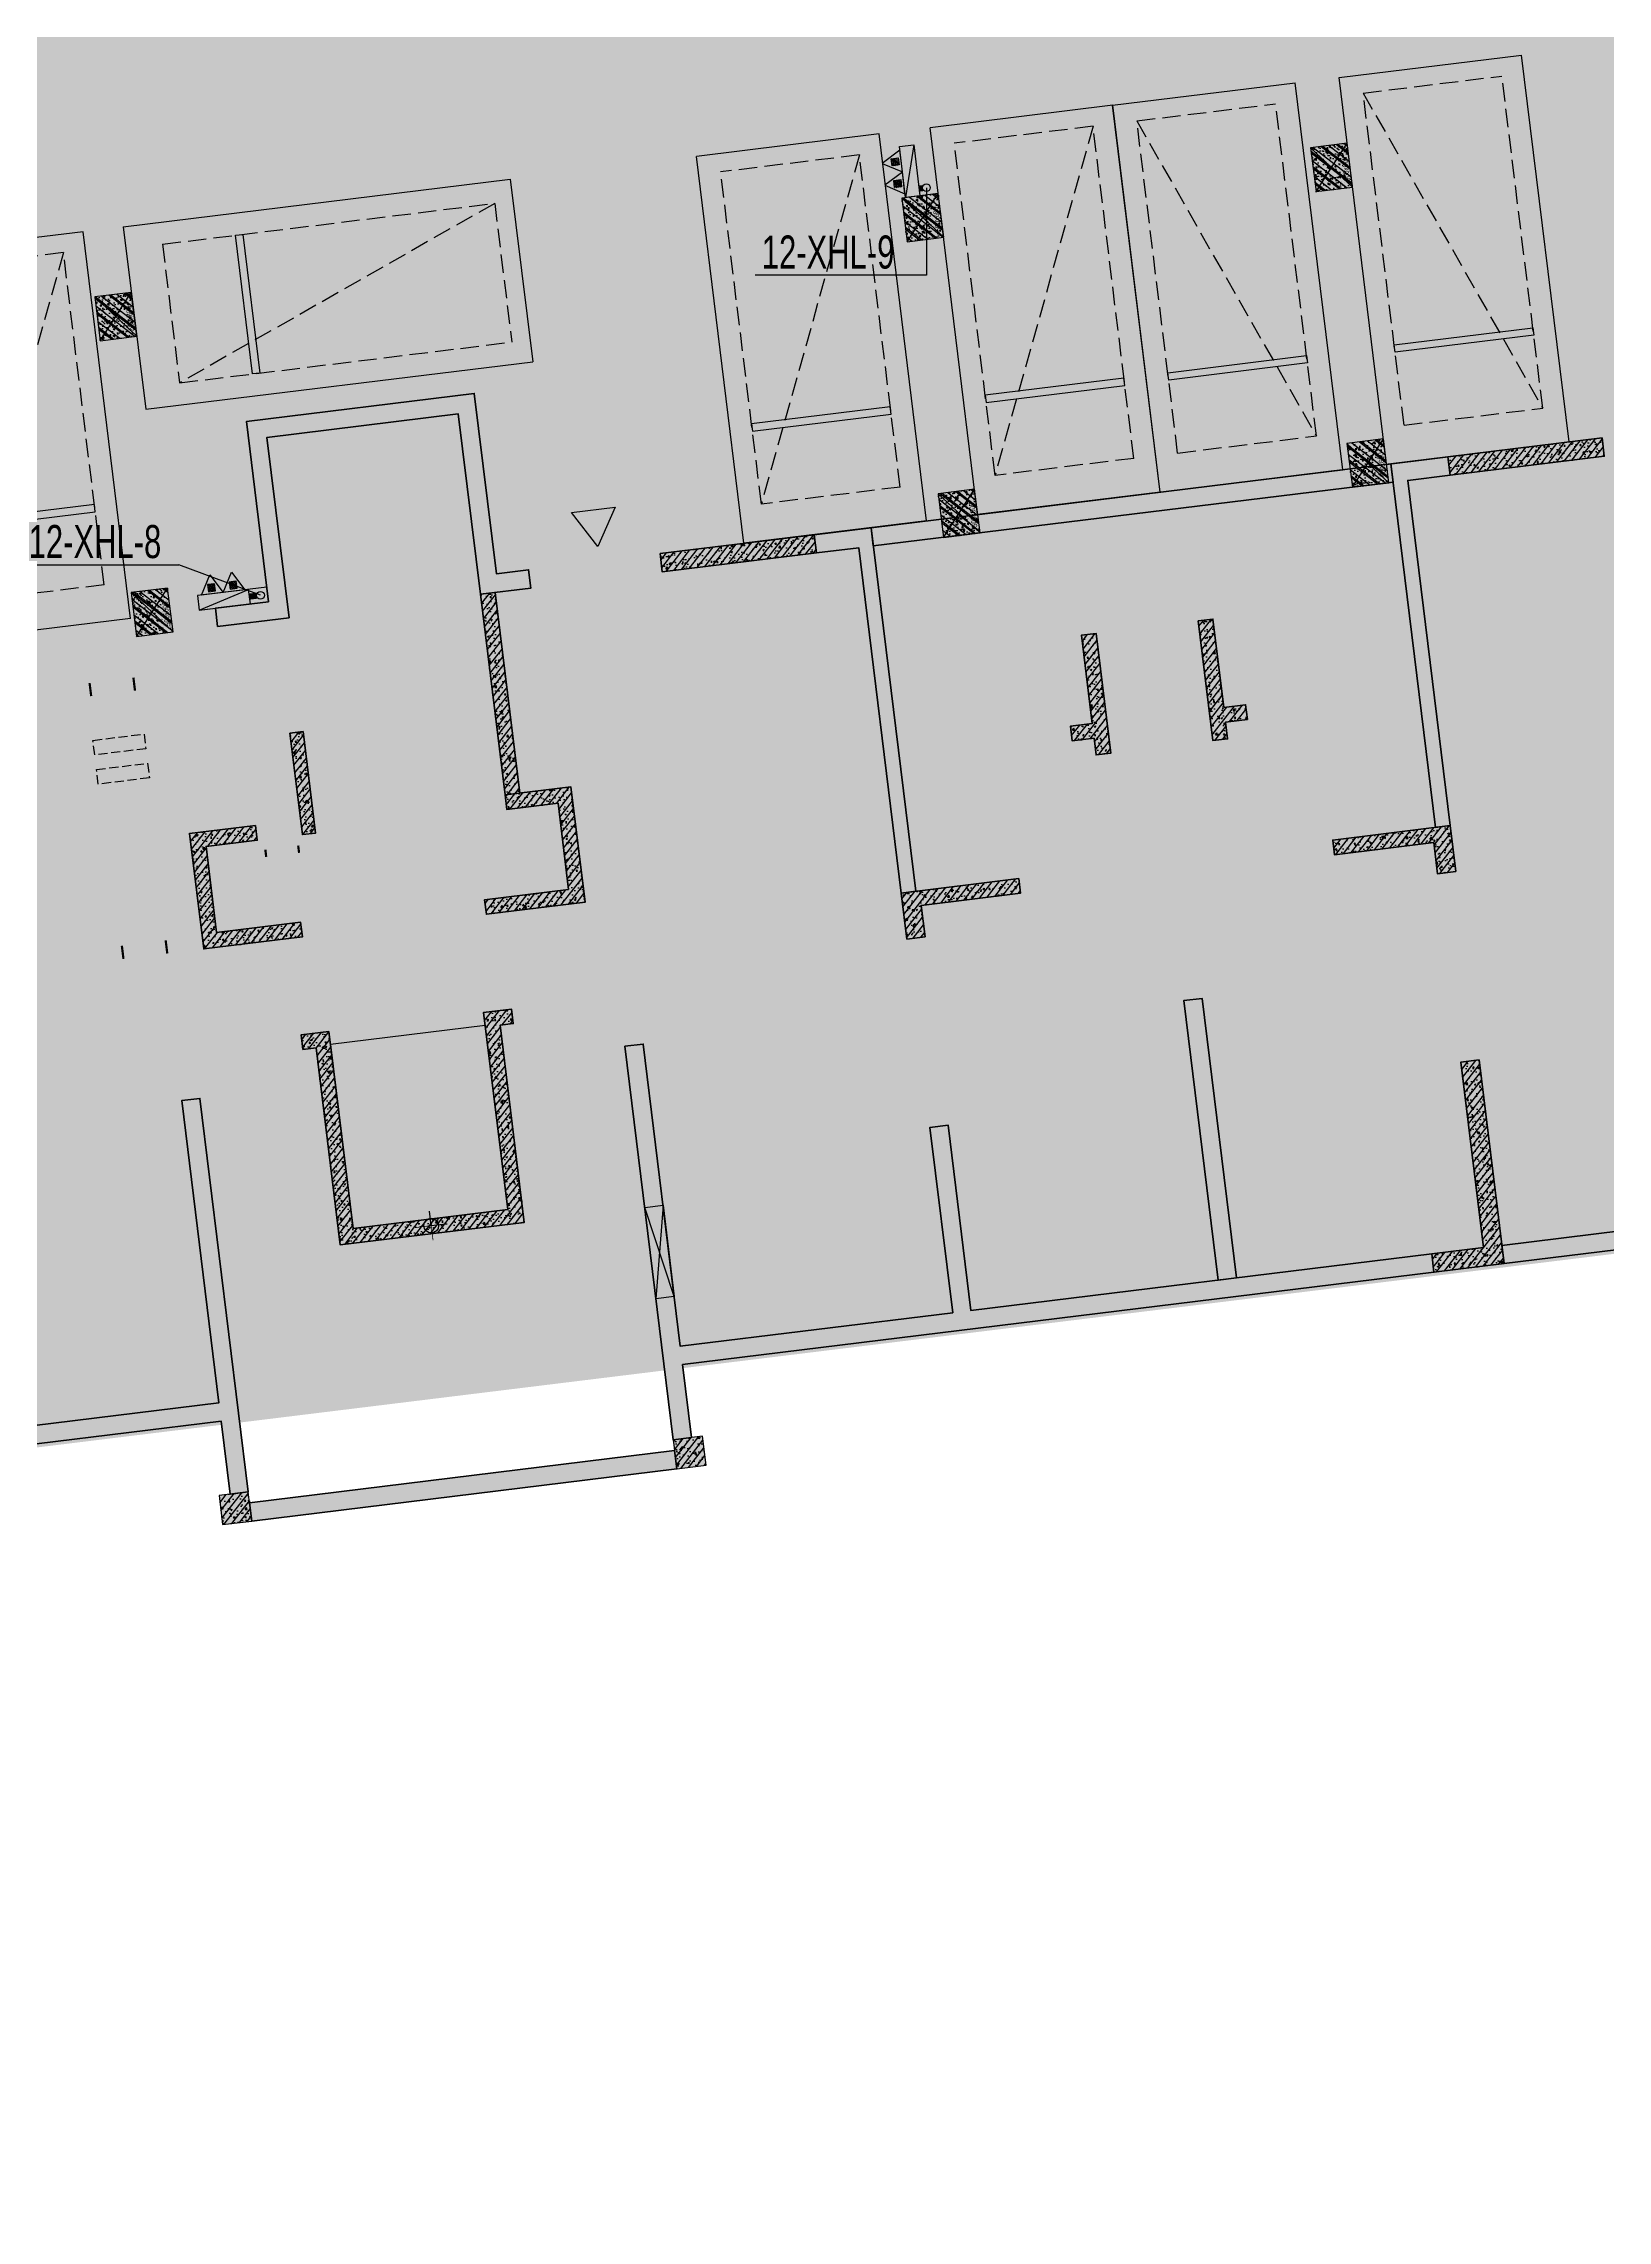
# Model space of a CAD drawing. Extents: x -1338203 to 1886333, y -530034 to 1031844.
# Drawn here: x 847502 to 868759, y -479195 to -449596 of the extents above; entities that cross this region are included whole.
import ezdxf
from ezdxf.enums import TextEntityAlignment as Align

# ---------------------------------------------------------------- set-up
doc = ezdxf.new("R2010")
doc.units = 0
doc.header["$LTSCALE"] = 1000
doc.header["$MEASUREMENT"] = 0
doc.linetypes.add('A-001-平面B2$0$__DASH', pattern=[0.35, 0.25, -0.1])
doc.linetypes.add('M03预留预埋-B2$0$DASH', pattern=[0.35, 0.25, -0.1])
for name, color, linetype, plot in [('A-001-主楼相对位置参照$0$AAD-A-MARK', 6, 'Continuous', False), ('M03预留预埋-B2$0$AAD-A-MARK', 6, 'Continuous', False), ('S-03-墙柱B2_B1(QB)$0$AAD-A-MARK', 6, 'Continuous', False), ('S001南区墙柱$0$S001-墙柱B1_1$0$0S-A-TIPS', 10, 'Continuous', False)]:
    doc.layers.add(name, color=color, linetype=linetype, plot=plot)
for name, color, linetype in [('M03预留预埋-B2$0$0M-A-LD', 4, 'Continuous'), ('p-a-core', 1, 'Continuous'), ('p-a-regular', 5, 'Continuous'), ('S-03-墙柱B2_B1(QB)$0$0S-CC-LINE', 52, 'Continuous'), ('S-03-墙柱B2_B1(QB)$0$0S-CW-HATCH', 251, 'Continuous'), ('S-03-墙柱B2_B1(QB)$0$0S-CW-HATCH-UP', 251, 'Continuous'), ('S-03-墙柱B2_B1(QB)$0$0S-S-HOLE', 55, 'Continuous'), ('S001南区墙柱$0$0S-CW-HATCH', 251, 'Continuous'), ('S001南区墙柱$0$0S-CW-HATCH-UP', 251, 'Continuous'), ('S001南区墙柱$0$S001-墙柱B1_1$0$0S-CC-LINE', 52, 'Continuous'), ('S001南区墙柱$0$S001-墙柱B1_1$0$0S-CW-HATCH-UP', 251, 'Continuous'), ('地面指向箭头', 7, 'Continuous'), ('负二层消火栓$0$负二层消火栓$0$0P-ACC-FH', 7, 'Continuous'), ('负二层消火栓$0$负二层消火栓$0$0P-DIM-FH', 3, 'Continuous'), ('负二层消火栓$0$负二层消火栓$0$0P-PIPE-FH', 1, 'Continuous'), ('负二层消火栓$0$负二层消火栓$0$0P-VPIPE-FH', 1, 'Continuous'), ('负二层消火栓$0$负二层消火栓$1$0P-EQUIP-FH', 7, 'Continuous')]:
    doc.layers.add(name, color=color, linetype=linetype)
doc.layers.add('p-a-regular-narrow', color=7, linetype='Continuous', true_color=0x9600ff)
doc.layers.add('p-h-walkable', color=7, linetype='Continuous', lineweight=70, true_color=0xf0f0f0)
doc.layers.add('S-03-墙柱B2_B1(QB)$0$0S-CW-LINE', color=7, linetype='Continuous', lineweight=50)
doc.styles.add('S001南区墙柱$0$S001-墙柱B1_1$0$AAD-S', font='aad-s.shx', dxfattribs={"width": 0.7, "bigfont": 'aad-hztxt.shx'})
doc.styles.add('负二层消火栓$0$负二层消火栓$0$AAD-S', font='aad-s.shx', dxfattribs={"width": 0.7, "bigfont": 'aad-hztxt.shx'})
pattern_1 = [(52.0005, (841018.82, -469960.75), (-59.1012, 46.1741), []), (57.0005, (841018.82, -469960.75), (215.86835, 7.5402), [22.5, -247.5]), (2.0005, (841018.82, -469960.75), (-68.8178, 218.9022), [18, -198]), (107.4519, (841036.8, -469960.12), (147.0508, 226.4422), [19.122, -210.3426]), (53.1847, (841011.5, -469901.2), (323.8374, -10.2636), [33.75, -371.25]), (103.6361, (841038.5, -469902.05), (242.6914, 324.2312), [28.683, -315.514]), (358.1847, (841011.5, -469901.2), (242.6912, 324.2314), [27, -297]), (28.0005, (841043.11, -469912.43), (192.4583, -98.0603), [22.5, -247.5]), (333.0005, (841043.1, -469912.43), (45.9365, 224.8197), [18, -198]), (78.4519, (841059.15, -469920.6), (238.3948, 126.7592), [19.122, -210.3426]), (44.5005, (841018.82, -469960.75), (-8.55096, 99.56825), [0, -195.6, 0, -201, 0, -198.75]), (14.5005, (841018.82, -469960.75), (63.9115, 127.06013), [0, -114.6, 0, -191.1, 0, -75.75]), (334.5005, (840952.42, -469968.906), (159.77753, 12.80233), [0, -75, 0, -234, 0, -310.5]), (324.5005, (840922.64, -469972.56), (169.9914, 51.13087), [0, -97.5, 0, -155.4, 0, -220.5])]

# ---------------------------------------------------------------- blocks, each defined once
blk = doc.blocks.new('A-001-主楼相对位置参照')
at = {"layer": 'A-001-主楼相对位置参照$0$AAD-A-MARK', "elevation": 83050}
blk.add_lwpolyline([(85343, -302097), (87448, -301839), (87140, -299338), (85036, -299596)], close=True, dxfattribs=at)
blk = doc.blocks.new('M03预留预埋-B2')
at = {"layer": 'M03预留预埋-B2$0$0M-A-LD'}
for points in [[(-3110, 7710, 0, 0, 0), (-3710, 7710, 30, 30, 0), (-3710, 7890, 0, 0, 0), (-3110, 7890, 30, 30, 0), (-3110, 7710, 30, 30, 0)], [(-3110, 4110, 0, 0, 0), (-3710, 4110, 30, 30, 0), (-3710, 4290, 0, 0, 0), (-3110, 4290, 30, 30, 0), (-3110, 4110, 30, 30, 0)]]:
    blk.add_lwpolyline(points, format="xyseb", dxfattribs=at)
at = {"layer": 'M03预留预埋-B2$0$0M-A-LD', "linetype": 'M03预留预埋-B2$0$DASH', "ltscale": 0.5, "elevation": 0}
blk.add_lwpolyline([(-3760, 7110), (-3060, 7110), (-3060, 6910), (-3760, 6910)], close=True, dxfattribs=at)
at = {"layer": 'M03预留预埋-B2$0$0M-A-LD', "linetype": 'M03预留预埋-B2$0$DASH', "ltscale": 0.5}
blk.add_lwpolyline([(-3760, 6710), (-3060, 6710), (-3060, 6510), (-3760, 6510)], close=True, dxfattribs=at)
at = {"layer": 'M03预留预埋-B2$0$0M-A-LD', "elevation": 2600}
blk.add_lwpolyline([(-1165, 5250, 0, 0, 0), (-1615, 5250, 30, 30, 0), (-1615, 5350, 0, 0, 0), (-1165, 5350, 30, 30, 0), (-1165, 5250, 30, 30, 0)], format="xyseb", dxfattribs=at)
at = {"layer": 'M03预留预埋-B2$0$AAD-A-MARK', "const_width": 10}
for points in [[(-200, 0), (200, 0)], [(0, 200), (0, -200)]]:
    blk.add_lwpolyline(points, dxfattribs=at)
at = {"layer": 'M03预留预埋-B2$0$AAD-A-MARK'}
blk.add_circle((0, 0), 100, dxfattribs=at)
blk = doc.blocks.new('M001-预留预埋B2')
at = {"rotation": 7.001406278665004}
blk.add_blockref('M03预留预埋-B2', (86406, -302058, 83050), dxfattribs=at)
blk = doc.blocks.new('负二层消火栓$0$负二层消火栓$1$$TwtSys$00000546')
h = blk.add_hatch()
h.set_pattern_fill('ANSI31', color=256, scale=200, style=0)
h.set_pattern_definition([(45, (-38543.802, -6670.83), (-17.67767, 17.67767), [])])
h.paths.add_polyline_path([(-65, 174), (65, 174), (65, 44), (-65, 44)])
for points in [[(0, 344), (-198, 0), (198, 0)], [(-65, 174), (65, 174), (65, 44), (-65, 44)]]:
    blk.add_lwpolyline(points, close=True)
blk = doc.blocks.new('负二层消火栓$0$负二层消火栓$0$$TwtSys$00000434')
for p, q in [((-0.5, 0.5), (-0.5, -0.5)), ((-0.5, -0.5), (0.5, 0.5)), ((0.5, 0.5), (-0.5, 0.5)), ((0.5, -0.5), (0.5, 0.5)), ((-0.5, -0.5), (0.5, -0.5))]:
    blk.add_line(p, q)
blk.add_solid([(0.5, -0.5), (0.5, 0.5), (-0.5, -0.5)])
blk = doc.blocks.new('负二层消火栓')
at = {"layer": '负二层消火栓$0$负二层消火栓$0$0P-ACC-FH', "elevation": 83050}
blk.add_lwpolyline([(83229, -293491), (83253, -293689), (84196, -293574), (84171, -293375)], close=True, dxfattribs=at)
at = {"layer": '负二层消火栓$0$负二层消火栓$0$0P-DIM-FH'}
for p, q in [((93137, -287945, 800), (93137, -289135, 800)), ((93137, -289135, 800), (90809, -289135, 800)), ((80629, -293071, 83050), (82975, -293071, 83050)), ((84085, -293487, 0), (82975, -293071, 83050))]:
    blk.add_line(p, q, dxfattribs=at)
at = {"layer": '负二层消火栓$0$负二层消火栓$0$0P-PIPE-FH', "linetype": 'Continuous', "const_width": 82.5}
blk.add_lwpolyline([(93085, -287951), (93038, -287957)], dxfattribs=at)
at = {"layer": '负二层消火栓$0$负二层消火栓$0$0P-PIPE-FH', "linetype": 'Continuous', "const_width": 82.5, "elevation": 0}
blk.add_lwpolyline([(84033, -293493), (83936, -293505)], dxfattribs=at)
at = {"layer": '负二层消火栓$0$负二层消火栓$0$0P-VPIPE-FH', "linetype": 'Continuous'}
for centre in [(93137, -287945), (84085, -293487, 0)]:
    blk.add_circle(centre, 52.5, dxfattribs=at)
at = {"layer": '负二层消火栓$0$负二层消火栓$0$0P-ACC-FH', "zscale": 700}
for p, xscale, yscale, rotation in [((92909, -287720), -700, 200, 96.66997441033591), ((83589, -293548, 0), -699.9999999999999, -200, 187.0014062786141)]:
    blk.add_blockref('负二层消火栓$0$负二层消火栓$0$$TwtSys$00000434', p, dxfattribs=dict(at, xscale=xscale, yscale=yscale, rotation=rotation))
at = {"layer": '负二层消火栓$0$负二层消火栓$1$0P-EQUIP-FH'}
for p, xscale, yscale, zscale, rotation in [((92793, -287584, 166900), 0.7499999999999999, 0.7499999999999999, 0.7499999999999999, 96.66997441033591), ((92827, -287880, 166900), 0.7499999999999999, 0.7499999999999999, 0.7499999999999999, 96.66997441033591), ((83429, -293466, 83850), -0.7500000000000001, 0.7500000000000001, 0.7500000000000001, 7.001406278614093), ((83724, -293430, 83850), -0.7500000000000001, 0.7500000000000001, 0.7500000000000001, 7.001406278614093)]:
    blk.add_blockref('负二层消火栓$0$负二层消火栓$1$$TwtSys$00000546', p, dxfattribs=dict(at, xscale=xscale, yscale=yscale, zscale=zscale, rotation=rotation))
at = {"layer": '负二层消火栓$0$负二层消火栓$0$0P-DIM-FH', "color": 7, "style": '负二层消火栓$0$负二层消火栓$0$AAD-S', "width": 0.7}
for s, p in [('12-XHL-9', (90899, -289045, 800)), ('12-XHL-8', (80934, -292981, 83050))]:
    blk.add_text(s, height=450, dxfattribs=at).set_placement(p)
blk = doc.blocks.new('A$Cb720460c')
at = {"layer": '地面指向箭头'}
h = blk.add_hatch(color=251, dxfattribs=at)
h.dxf.hatch_style = 1
h.paths.add_polyline_path([(442627, 73339), (442391, 72806), (442032, 73266)])
at = {"layer": '地面指向箭头', "color": 251, "flags": 128}
blk.add_lwpolyline([(442627, 73339), (442391, 72806), (442032, 73266), (442627, 73339)], dxfattribs=at)
blk = doc.blocks.new('S001南区墙柱$0$AAD_BLOCK_20230215093950878')
at = {"layer": 'S001南区墙柱$0$0S-CW-HATCH'}
h = blk.add_hatch(color=256, dxfattribs=at)
h.dxf.hatch_style = 1
h.paths.add_polyline_path([(-300, -250), (300, -250), (300, 250), (-300, 250)])
at = {"layer": 'S001南区墙柱$0$0S-CW-HATCH-UP'}
h = blk.add_hatch(dxfattribs=at)
h.set_pattern_fill('钢筋混凝土', color=256, scale=30, pattern_type=2)
h.set_pattern_definition([(45, (-42203.53, -84001.15), (-106.06602, 106.06602), []), (50, (-42203.53, -84001.15), (215.17805, -18.82564), [22.5, -247.5]), (355, (-42203.53, -84001.15), (-41.6254, 225.65764), [18, -198]), (100.4514, (-42185.6, -84002.72), (173.5528, 206.83186), [19.12206, -210.34263]), (46.1842, (-42203.53, -83941.15), (320.1723, -49.6557), [33.75, -371.25]), (96.6356, (-42176.85, -83945.3), (280.3988, 292.2354), [28.6831, -315.5139]), (351.1842, (-42203.53, -83941.15), (280.3986, 292.2356), [27, -297]), (21, (-42173.53, -83956.15), (179.0721, -120.78567), [22.5, -247.5]), (326, (-42173.53, -83956.15), (72.9946, 217.545), [18, -198]), (71.4514, (-42158.6, -83966.21), (252.0668, 96.75915), [19.12206, -210.34263]), (37.5, (-42203.53, -84001.15), (3.647957, 99.868156), [1.5, -195.6, 1.5, -201, 1.5, -198.75]), (7.5, (-42203.53, -84001.15), (78.92086, 118.32351), [1.5, -114.6, 1.5, -191.1, 1.5, -75.75]), (327.5, (-42270.43, -84001.15), (160.14673, -6.76646), [1.5, -75, 1.5, -234, 1.5, -310.5]), (317.5, (-42300.43, -84001.15), (174.95585, 30.0315), [1.5, -97.5, 1.5, -155.4, 1.5, -220.5])])
h.paths.add_polyline_path([(-300, -250), (300, -250), (300, 250), (-300, 250)])
at = {"layer": 'S001南区墙柱$0$S001-墙柱B1_1$0$0S-CW-HATCH-UP', "transparency": 33554661}
h = blk.add_hatch(dxfattribs=at)
h.set_pattern_fill('钢筋混凝土', color=0, scale=30)
h.set_pattern_definition([(45, (48108.52, -15514.205), (-53.03301, 53.03301), []), (50, (48108.52, -15514.2), (215.17805, -18.82564), [22.5, -247.5]), (355, (48108.52, -15514.2), (-41.6254, 225.6576), [18, -198]), (100.4514, (48126.45, -15515.77), (173.5528, 206.8319), [19.1221, -210.3426]), (46.1842, (48108.52, -15454.2), (320.1723, -49.6557), [33.75, -371.25]), (96.6356, (48135.2, -15458.34), (280.3988, 292.2354), [28.683, -315.514]), (351.1842, (48108.52, -15454.2), (280.3986, 292.2356), [27, -297]), (21, (48138.52, -15469.2), (179.0721, -120.78567), [22.5, -247.5]), (326, (48138.52, -15469.2), (72.9946, 217.545), [18, -198]), (71.4514, (48153.44, -15479.27), (252.0668, 96.75915), [19.1221, -210.3426]), (37.5, (48108.52, -15514.205), (3.64796, 99.86816), [0, -195.6, 0, -201, 0, -198.75]), (7.5, (48108.52, -15514.2), (78.92086, 118.32351), [0, -114.6, 0, -191.1, 0, -75.75]), (327.5, (48041.62, -15514.205), (160.14673, -6.76646), [0, -75, 0, -234, 0, -310.5]), (317.5, (48011.62, -15514.2), (174.95585, 30.0315), [0, -97.5, 0, -155.4, 0, -220.5])])
h.paths.add_polyline_path([(-300, -250), (300, -250), (300, 250), (-300, 250)])
at = {"layer": 'S001南区墙柱$0$S001-墙柱B1_1$0$0S-A-TIPS'}
for p, q in [((-300, 250), (300, -250)), ((300, 250), (-300, -250))]:
    blk.add_line(p, q, dxfattribs=at)
at = {"layer": 'S001南区墙柱$0$S001-墙柱B1_1$0$0S-CC-LINE'}
blk.add_lwpolyline([(-300, -250), (300, -250), (300, 250), (-300, 250)], close=True, dxfattribs=at)
at = {"layer": 'S001南区墙柱$0$S001-墙柱B1_1$0$0S-A-TIPS', "style": 'S001南区墙柱$0$S001-墙柱B1_1$0$AAD-S', "width": 0.7}
blk.add_text('500x600', height=75, dxfattribs=at).set_placement((-45, -187), align=Align.MIDDLE_CENTER)

msp = doc.modelspace()

# ---------------------------------------------------------------- hatches: boundary and pattern name
at = {"layer": 'p-h-walkable', "ltscale": 0.002}
h = msp.add_hatch(color=256, dxfattribs=at)
h.dxf.hatch_style = 1
h.paths.add_polyline_path([(728556.4, -320761.3), (728556.4, -348211.5), (746356.3, -348211.5), (750916.3, -338175), (842896.3, -338175), (843211.3, -349155), (839116.3, -349155), (839116.3, -377051.5), (864906.4, -377051.5), (864906.4, -390806.6), (875856.3, -395571.5), (875856.3, -404751.5), (834560.3, -404751.5), (839142.7, -442064.3), (869465.2, -438340.4), (871163.2, -452166.5), (873704.1, -451854.5), (877328.6, -464960.4), (761876, -479139.1), (761132.9, -468418.3), (764950.6, -465209), (763252.8, -451384.3), (799242.4, -446964.4), (793807.3, -404751.5), (750756.3, -404751.5), (751556.3, -388855), (648066.6, -388604.4), (648066.6, -380374.4), (641016.6, -380374.4), (641512.3, -365348.2), (660006.6, -364574.4), (660306.6, -340846.8), (656406.6, -340846.8), (656406.6, -336396.8), (656656.4, -340532.4), (656406.4, -332417.4), (712156.4, -332417.4), (712080.9, -320761.3)])
at = {"layer": 'S-03-墙柱B2_B1(QB)$0$0S-CW-HATCH'}
h = msp.add_hatch(color=256, dxfattribs=at)
h.dxf.hatch_style = 1
h.paths.add_polyline_path([(850561.4, -457184.6), (849836.8, -457273.6), (849867.3, -457521.7), (850840, -457402.3), (850539, -454950.7), (853139.4, -454631.4), (853440.5, -457083), (854125.3, -456998.9), (854094.9, -456750.8), (853658.1, -456804.4), (853357.1, -454352.8), (850260.4, -454733.1)])
h = msp.add_hatch(color=256, dxfattribs=at)
h.dxf.hatch_style = 1
h.paths.add_polyline_path([(865816.8, -455311.4), (866423.8, -460254.3), (866622.3, -460229.9), (866045.8, -455535.1), (866621.5, -455464.4), (866591, -455216.3)])
h.paths.add_polyline_path([(859356.8, -461122), (858749.9, -456179.1), (857975.7, -456274.2), (858006.2, -456522.3), (858581.8, -456451.7), (859158.3, -461146.4)])
h = msp.add_hatch(color=256, dxfattribs=at)
h.dxf.hatch_style = 1
h.paths.add_polyline_path([(866591, -455216.3), (868685.3, -454959.1), (868715.7, -455207.3), (866621.5, -455464.4)])
h = msp.add_hatch(color=256, dxfattribs=at)
h.dxf.hatch_style = 1
h.paths.add_polyline_path([(858749.9, -456179.1), (865816.8, -455311.4), (865847.3, -455559.5), (858780.4, -456427.3)])
h = msp.add_hatch(color=256, dxfattribs=at)
h.dxf.hatch_style = 1
h.paths.add_polyline_path([(855881.4, -456531.4), (857975.7, -456274.2), (858006.2, -456522.3), (855911.9, -456779.5)])
h = msp.add_hatch(color=256, dxfattribs=at)
h.dxf.hatch_style = 1
h.paths.add_polyline_path([(853639, -457058.6), (853440.5, -457083), (853775.6, -459812.5), (853974.1, -459788.1)])
h = msp.add_hatch(color=256, dxfattribs=at)
h.dxf.hatch_style = 1
h.paths.add_polyline_path([(863543.5, -458623.1), (863396, -457422.2), (863197.5, -457446.5), (863397.4, -459074.3), (863595.9, -459049.9), (863567.9, -458821.6), (863865.6, -458785.1), (863841.3, -458586.6)])
h = msp.add_hatch(color=256, dxfattribs=at)
h.dxf.hatch_style = 1
h.paths.add_polyline_path([(861756.9, -458842.5), (861609.4, -457641.5), (861807.9, -457617.2), (862007.8, -459244.9), (861809.3, -459269.3), (861781.3, -459041), (861483.5, -459077.6), (861459.1, -458879.1)])
h = msp.add_hatch(color=256, dxfattribs=at)
h.dxf.hatch_style = 1
h.paths.add_polyline_path([(850851.5, -458972.6), (851030.1, -458950.7), (851199.5, -460330.3), (851020.9, -460352.3)])
h = msp.add_hatch(color=256, dxfattribs=at)
h.dxf.hatch_style = 1
h.paths.add_polyline_path([(854638.6, -461096.9), (853497.2, -461237), (853521.6, -461435.6), (853710.1, -461412.4), (854861.5, -461271), (854668.9, -459702.8), (853775.6, -459812.5), (853800, -460011), (854494.8, -459925.7)])
h = msp.add_hatch(color=256, dxfattribs=at)
h.dxf.hatch_style = 1
h.paths.add_polyline_path([(849487.8, -460339), (849680.4, -461907.2), (850831.8, -461765.8), (851020.3, -461742.7), (850996, -461544.2), (849854.5, -461684.3), (849710.7, -460513.1), (850405.5, -460427.8), (850381.1, -460229.3)])
h = msp.add_hatch(color=256, dxfattribs=at)
h.dxf.hatch_style = 1
h.paths.add_polyline_path([(866699.1, -460855.2), (866450.9, -460885.6), (866398.5, -460458.9), (865048.6, -460624.6), (865024.3, -460426.1), (866622.3, -460229.9)])
h = msp.add_hatch(color=256, dxfattribs=at)
h.dxf.hatch_style = 1
h.paths.add_polyline_path([(859235.1, -461771.7), (859483.3, -461741.2), (859430.8, -461314.4), (860780.7, -461148.7), (860756.3, -460950.2), (859158.3, -461146.4)])
h = msp.add_hatch(color=256, dxfattribs=at)
h.dxf.hatch_style = 1
h.paths.add_polyline_path([(871190.5, -464777), (870942.4, -464807.5), (871025.3, -465482.4), (867323.1, -465937), (867353.5, -466185.1), (871055.7, -465730.5), (871177.6, -466723.1), (871425.7, -466692.6)])
h.paths.add_polyline_path([(870790, -463566.8), (871038.2, -463536.3), (870768.8, -461342.8), (870520.7, -461373.3)])
h = msp.add_hatch(color=256, dxfattribs=at)
h.dxf.hatch_style = 1
h.paths.add_polyline_path([(863715.2, -466380), (863467, -466410.5), (863000.2, -462609.1), (863248.4, -462578.6)], flags=16)
h.paths.add_polyline_path([(855673.6, -465423), (855921.7, -465392.5), (855652.4, -463199), (855404.2, -463229.5)])
h.paths.add_polyline_path([(856074.1, -466633.2), (855825.9, -466663.7), (856061.1, -468579.3), (856309.3, -468548.8), (856187.4, -467556.3), (866400.7, -466302.1), (866370.2, -466054), (860107.3, -466823.1), (859797.7, -464302), (859549.6, -464332.5), (859859.1, -466853.5), (856156.9, -467308.1)])
h = msp.add_hatch(color=256, dxfattribs=at)
h.dxf.hatch_style = 1
h.paths.add_polyline_path([(851379.7, -463028.5), (851002.6, -463074.8), (851026.9, -463273.3), (851205.6, -463251.4), (851534.7, -465931.2), (854035.9, -465624.1), (853706.8, -462944.2), (853885.5, -462922.3), (853861.1, -462723.8), (853483.9, -462770.1), (853813, -465450), (851708.8, -465708.3)])
h = msp.add_hatch(color=256, dxfattribs=at)
h.dxf.hatch_style = 1
h.paths.add_polyline_path([(867353.5, -466185.1), (866400.7, -466302.1), (866370.2, -466054), (867074.9, -465967.5), (866765.4, -463446.4), (867013.5, -463415.9)])
h = msp.add_hatch(color=256, dxfattribs=at)
h.dxf.hatch_style = 1
h.paths.add_polyline_path([(842138.6, -467276.4), (842386.7, -467246), (842598.8, -468973), (845983.3, -468557.4), (845673.8, -466036.3), (845921.9, -466005.9), (846231.5, -468526.9), (849884.1, -468078.4), (849379.5, -463969.3), (849627.6, -463938.8), (850284.5, -469288.6), (850036.4, -469319.1), (849914.5, -468326.5), (842381.1, -469251.6)])
h = msp.add_hatch(color=256, dxfattribs=at)
h.dxf.hatch_style = 1
h.paths.add_polyline_path([(856458.2, -468530.5), (856061.1, -468579.3), (856109.9, -468976.3), (856506.9, -468927.6)])
h = msp.add_hatch(color=256, dxfattribs=at)
h.dxf.hatch_style = 1
h.paths.add_polyline_path([(850302.8, -469437.5), (856079.4, -468728.2), (856109.9, -468976.3), (850333.3, -469685.6)])
h = msp.add_hatch(color=256, dxfattribs=at)
h.dxf.hatch_style = 1
h.paths.add_polyline_path([(850284.5, -469288.6), (849887.5, -469337.4), (849936.3, -469734.4), (850333.3, -469685.6)])
at = {"layer": 'S-03-墙柱B2_B1(QB)$0$0S-CW-HATCH-UP'}
h = msp.add_hatch(dxfattribs=at)
h.set_pattern_fill('钢筋混凝土', color=256, scale=30, angle=7.0005)
h.set_pattern_definition(pattern_1)
h.paths.add_polyline_path([(850561.4, -457184.6), (849836.8, -457273.6), (849867.3, -457521.7), (850840, -457402.3), (850539, -454950.7), (853139.4, -454631.4), (853440.5, -457083), (854125.3, -456998.9), (854094.9, -456750.8), (853658.1, -456804.4), (853357.1, -454352.8), (850260.4, -454733.1)])
h = msp.add_hatch(dxfattribs=at)
h.set_pattern_fill('钢筋混凝土', color=256, scale=30, angle=7.0005)
h.set_pattern_definition(pattern_1)
h.paths.add_polyline_path([(865816.8, -455311.4), (866423.8, -460254.3), (866622.3, -460229.9), (866045.8, -455535.1), (866621.5, -455464.4), (866591, -455216.3)])
h.paths.add_polyline_path([(859356.8, -461122), (858749.9, -456179.1), (857975.7, -456274.2), (858006.2, -456522.3), (858581.8, -456451.7), (859158.3, -461146.4)])
h = msp.add_hatch(dxfattribs=at)
h.set_pattern_fill('钢筋混凝土', color=256, scale=30, angle=7.0005)
h.set_pattern_definition([(52.0005, (855966.84, -463462.64), (-59.1012, 46.1741), []), (57.0005, (855966.84, -463462.64), (215.8684, 7.5402), [22.5, -247.5]), (2.0005, (855966.84, -463462.64), (-68.8178, 218.9022), [18, -198]), (107.4519, (855984.83, -463462), (147.0508, 226.4422), [19.122, -210.3426]), (53.1847, (855959.52, -463403.09), (323.8374, -10.2636), [33.75, -371.25]), (103.636, (855986.5, -463403.94), (242.6914, 324.231), [28.683, -315.514]), (358.1847, (855959.52, -463403.1), (242.691, 324.2314), [27, -297]), (28.0005, (855991.13, -463414.32), (192.4583, -98.0603), [22.5, -247.5]), (333.0005, (855991.13, -463414.32), (45.9365, 224.8197), [18, -198]), (78.4519, (856007.17, -463422.49), (238.3948, 126.7592), [19.122, -210.3426]), (44.5005, (855966.84, -463462.64), (-8.55096, 99.56825), [0, -195.6, 0, -201, 0, -198.75]), (14.5005, (855966.84, -463462.64), (63.9115, 127.0601), [0, -114.6, 0, -191.1, 0, -75.75]), (334.5005, (855900.44, -463470.79), (159.77753, 12.80233), [0, -75, 0, -234, 0, -310.5]), (324.5005, (855870.66, -463474.45), (169.9914, 51.1309), [0, -97.5, 0, -155.4, 0, -220.5])])
h.paths.add_polyline_path([(866591, -455216.3), (868685.3, -454959.1), (868715.7, -455207.3), (866621.5, -455464.4)])
h = msp.add_hatch(dxfattribs=at)
h.set_pattern_fill('钢筋混凝土', color=256, scale=30, angle=7.0005)
h.set_pattern_definition([(52.0005, (852552.48, -463881.9), (-59.1012, 46.1741), []), (57.0005, (852552.48, -463881.9), (215.8684, 7.5402), [22.5, -247.5]), (2.0005, (852552.48, -463881.9), (-68.8178, 218.9022), [18, -198]), (107.4519, (852570.47, -463881.27), (147.0508, 226.4422), [19.122, -210.3426]), (53.1847, (852545.17, -463822.35), (323.8374, -10.2636), [33.75, -371.25]), (103.636, (852572.16, -463823.2), (242.6914, 324.231), [28.683, -315.514]), (358.1847, (852545.17, -463822.35), (242.691, 324.2314), [27, -297]), (28.0005, (852576.77, -463833.58), (192.4583, -98.0603), [22.5, -247.5]), (333.0005, (852576.77, -463833.58), (45.9365, 224.8197), [18, -198]), (78.4519, (852592.81, -463841.75), (238.3948, 126.7592), [19.122, -210.3426]), (44.5005, (852552.48, -463881.9), (-8.55096, 99.56825), [0, -195.6, 0, -201, 0, -198.75]), (14.5005, (852552.48, -463881.9), (63.9115, 127.0601), [0, -114.6, 0, -191.1, 0, -75.75]), (334.5005, (852486.08, -463890.05), (159.77753, 12.80233), [0, -75, 0, -234, 0, -310.5]), (324.5005, (852456.3, -463893.71), (169.9914, 51.1309), [0, -97.5, 0, -155.4, 0, -220.5])])
h.paths.add_polyline_path([(858749.9, -456179.1), (865816.8, -455311.4), (865847.3, -455559.5), (858780.4, -456427.3)])
h = msp.add_hatch(dxfattribs=at)
h.set_pattern_fill('钢筋混凝土', color=256, scale=30, angle=7.0005)
h.set_pattern_definition([(52.0005, (847550.055, -464496.16), (-59.1012, 46.1741), []), (57.0005, (847550.06, -464496.16), (215.8684, 7.5402), [22.5, -247.5]), (2.0005, (847550.06, -464496.16), (-68.8178, 218.902), [18, -198]), (107.4519, (847568.04, -464495.53), (147.0508, 226.4422), [19.122, -210.3426]), (53.1847, (847542.74, -464436.6), (323.8374, -10.2636), [33.75, -371.25]), (103.636, (847569.73, -464437.47), (242.6914, 324.231), [28.683, -315.514]), (358.1847, (847542.74, -464436.6), (242.691, 324.231), [27, -297]), (28.0005, (847574.35, -464447.84), (192.4583, -98.0603), [22.5, -247.5]), (333.0005, (847574.35, -464447.84), (45.9365, 224.8197), [18, -198]), (78.4519, (847590.39, -464456.01), (238.395, 126.7592), [19.122, -210.3426]), (44.5005, (847550.055, -464496.16), (-8.55096, 99.56825), [0, -195.6, 0, -201, 0, -198.75]), (14.5005, (847550.06, -464496.16), (63.9115, 127.0601), [0, -114.6, 0, -191.1, 0, -75.75]), (334.5005, (847483.65, -464504.32), (159.77753, 12.80233), [0, -75, 0, -234, 0, -310.5]), (324.5005, (847453.88, -464507.97), (169.9914, 51.1309), [0, -97.5, 0, -155.4, 0, -220.5])])
h.paths.add_polyline_path([(855881.4, -456531.4), (857975.7, -456274.2), (858006.2, -456522.3), (855911.9, -456779.5)])
h = msp.add_hatch(dxfattribs=at)
h.set_pattern_fill('钢筋混凝土', color=256, scale=30, angle=7.0005)
h.set_pattern_definition(pattern_1)
h.paths.add_polyline_path([(853639, -457058.6), (853440.5, -457083), (853775.6, -459812.5), (853974.1, -459788.1)])
h = msp.add_hatch(dxfattribs=at)
h.set_pattern_fill('钢筋混凝土', color=256, scale=30, angle=7.0005)
h.set_pattern_definition(pattern_1)
h.paths.add_polyline_path([(863543.5, -458623.1), (863396, -457422.2), (863197.5, -457446.5), (863397.4, -459074.3), (863595.9, -459049.9), (863567.9, -458821.6), (863865.6, -458785.1), (863841.3, -458586.6)])
h = msp.add_hatch(dxfattribs=at)
h.set_pattern_fill('钢筋混凝土', color=256, scale=30, angle=7.0005)
h.set_pattern_definition(pattern_1)
h.paths.add_polyline_path([(861756.9, -458842.5), (861609.4, -457641.5), (861807.9, -457617.2), (862007.8, -459244.9), (861809.3, -459269.3), (861781.3, -459041), (861483.5, -459077.6), (861459.1, -458879.1)])
h = msp.add_hatch(dxfattribs=at)
h.set_pattern_fill('钢筋混凝土', color=256, scale=30, angle=7.0005)
h.set_pattern_definition([(52.0005, (852771.86, -465668.48), (-59.1012, 46.1741), []), (57.0005, (852771.86, -465668.48), (215.8684, 7.54), [22.5, -247.5]), (2.0005, (852771.86, -465668.48), (-68.818, 218.902), [18, -198]), (107.452, (852789.85, -465667.85), (147.051, 226.442), [19.122, -210.3426]), (53.1847, (852764.55, -465608.93), (323.837, -10.264), [33.75, -371.25]), (103.636, (852791.54, -465609.78), (242.691, 324.231), [28.683, -315.514]), (358.1847, (852764.55, -465608.93), (242.691, 324.231), [27, -297]), (28.0005, (852796.15, -465620.16), (192.4583, -98.0603), [22.5, -247.5]), (333.0005, (852796.15, -465620.16), (45.9365, 224.82), [18, -198]), (78.452, (852812.2, -465628.33), (238.395, 126.759), [19.122, -210.3426]), (44.5005, (852771.86, -465668.48), (-8.551, 99.56825), [0, -195.6, 0, -201, 0, -198.75]), (14.5005, (852771.86, -465668.48), (63.9115, 127.0601), [0, -114.6, 0, -191.1, 0, -75.75]), (334.5005, (852705.46, -465676.63), (159.7775, 12.8023), [0, -75, 0, -234, 0, -310.5]), (324.5005, (852675.69, -465680.29), (169.9914, 51.131), [0, -97.5, 0, -155.4, 0, -220.5])])
h.paths.add_polyline_path([(850851.5, -458972.6), (851030.1, -458950.7), (851199.5, -460330.3), (851020.9, -460352.3)])
h = msp.add_hatch(dxfattribs=at)
h.set_pattern_fill('钢筋混凝土', color=256, scale=30, angle=7.0005)
h.set_pattern_definition(pattern_1)
h.paths.add_polyline_path([(854638.6, -461096.9), (853497.2, -461237), (853521.6, -461435.6), (853710.1, -461412.4), (854861.5, -461271), (854668.9, -459702.8), (853775.6, -459812.5), (853800, -460011), (854494.8, -459925.7)])
h = msp.add_hatch(dxfattribs=at)
h.set_pattern_fill('钢筋混凝土', color=256, scale=30, angle=7.0005)
h.set_pattern_definition(pattern_1)
h.paths.add_polyline_path([(849487.8, -460339), (849680.4, -461907.2), (850831.8, -461765.8), (851020.3, -461742.7), (850996, -461544.2), (849854.5, -461684.3), (849710.7, -460513.1), (850405.5, -460427.8), (850381.1, -460229.3)])
h = msp.add_hatch(dxfattribs=at)
h.set_pattern_fill('钢筋混凝土', color=256, scale=30, angle=7.0005)
h.set_pattern_definition(pattern_1)
h.paths.add_polyline_path([(866699.1, -460855.2), (866450.9, -460885.6), (866398.5, -460458.9), (865048.6, -460624.6), (865024.3, -460426.1), (866622.3, -460229.9)])
h = msp.add_hatch(dxfattribs=at)
h.set_pattern_fill('钢筋混凝土', color=256, scale=30, angle=7.0005)
h.set_pattern_definition(pattern_1)
h.paths.add_polyline_path([(859235.1, -461771.7), (859483.3, -461741.2), (859430.8, -461314.4), (860780.7, -461148.7), (860756.3, -460950.2), (859158.3, -461146.4)])
h = msp.add_hatch(dxfattribs=at)
h.set_pattern_fill('钢筋混凝土', color=256, scale=30, angle=7.0005)
h.set_pattern_definition(pattern_1)
h.paths.add_polyline_path([(871190.5, -464777), (870942.4, -464807.5), (871025.3, -465482.4), (867323.1, -465937), (867353.5, -466185.1), (871055.7, -465730.5), (871177.6, -466723.1), (871425.7, -466692.6)])
h.paths.add_polyline_path([(870790, -463566.8), (871038.2, -463536.3), (870768.8, -461342.8), (870520.7, -461373.3)])
h = msp.add_hatch(dxfattribs=at)
h.set_pattern_fill('钢筋混凝土', color=256, scale=30, angle=7.0005)
h.set_pattern_definition(pattern_1)
h.paths.add_polyline_path([(863715.2, -466380), (863467, -466410.5), (863000.2, -462609.1), (863248.4, -462578.6)], flags=16)
h.paths.add_polyline_path([(855673.6, -465423), (855921.7, -465392.5), (855652.4, -463199), (855404.2, -463229.5)])
h.paths.add_polyline_path([(856074.1, -466633.2), (855825.9, -466663.7), (856061.1, -468579.3), (856309.3, -468548.8), (856187.4, -467556.3), (866400.7, -466302.1), (866370.2, -466054), (860107.3, -466823.1), (859797.7, -464302), (859549.6, -464332.5), (859859.1, -466853.5), (856156.9, -467308.1)])
h = msp.add_hatch(dxfattribs=at)
h.set_pattern_fill('钢筋混凝土', color=256, scale=30, angle=7.0005)
h.set_pattern_definition(pattern_1)
h.paths.add_polyline_path([(851379.7, -463028.5), (851002.6, -463074.8), (851026.9, -463273.3), (851205.6, -463251.4), (851534.7, -465931.2), (854035.9, -465624.1), (853706.8, -462944.2), (853885.5, -462922.3), (853861.1, -462723.8), (853483.9, -462770.1), (853813, -465450), (851708.8, -465708.3)])
h = msp.add_hatch(dxfattribs=at)
h.set_pattern_fill('钢筋混凝土', color=256, scale=30, angle=7.0005)
h.set_pattern_definition(pattern_1)
h.paths.add_polyline_path([(867353.5, -466185.1), (866400.7, -466302.1), (866370.2, -466054), (867074.9, -465967.5), (866765.4, -463446.4), (867013.5, -463415.9)])
h = msp.add_hatch(dxfattribs=at)
h.set_pattern_fill('钢筋混凝土', color=256, scale=30, angle=7.0005)
h.set_pattern_definition(pattern_1)
h.paths.add_polyline_path([(842138.6, -467276.4), (842386.7, -467246), (842598.8, -468973), (845983.3, -468557.4), (845673.8, -466036.3), (845921.9, -466005.9), (846231.5, -468526.9), (849884.1, -468078.4), (849379.5, -463969.3), (849627.6, -463938.8), (850284.5, -469288.6), (850036.4, -469319.1), (849914.5, -468326.5), (842381.1, -469251.6)])
h = msp.add_hatch(dxfattribs=at)
h.set_pattern_fill('钢筋混凝土', color=256, scale=30, angle=7.0005)
h.set_pattern_definition(pattern_1)
h.paths.add_polyline_path([(856458.2, -468530.5), (856061.1, -468579.3), (856109.9, -468976.3), (856506.9, -468927.6)])
h = msp.add_hatch(dxfattribs=at)
h.set_pattern_fill('钢筋混凝土', color=256, scale=30, angle=7.0005)
h.set_pattern_definition(pattern_1)
h.paths.add_polyline_path([(850302.8, -469437.5), (856079.4, -468728.2), (856109.9, -468976.3), (850333.3, -469685.6)])
h = msp.add_hatch(dxfattribs=at)
h.set_pattern_fill('钢筋混凝土', color=256, scale=30, angle=7.0005)
h.set_pattern_definition(pattern_1)
h.paths.add_polyline_path([(850284.5, -469288.6), (849887.5, -469337.4), (849936.3, -469734.4), (850333.3, -469685.6)])

# ---------------------------------------------------------------- linework, layer by layer
for p, q in [((865110.6, -450057.7), (867591.9, -449752.8)), ((868238.5, -455013.2), (867591.9, -449752.8)), ((862033.7, -450435.6), (864515, -450130.6)), ((865161.6, -455391.1), (864515, -450130.6)), ((865757.1, -455318.2), (865110.6, -450057.7)), ((862034.2, -450435.6), (859552.8, -450740.1)), ((862680.2, -455696), (862033.7, -450435.6)), ((862679.7, -455696.1), (862034.2, -450435.6)), ((860198.3, -456000.6), (859552.8, -450740.1)), ((858858.2, -450825.6), (856376.8, -451130.1)), ((859503.8, -456086.1), (858858.2, -450825.6)), ((857022.4, -456390.6), (856376.8, -451130.1)), ((848585.2, -452087.4), (853845.7, -451440.9)), ((853845.7, -451440.9), (854150.6, -453922.3)), ((848039.5, -452154.2), (845558.1, -452458.7)), ((848685, -457414.8), (848039.5, -452154.2)), ((848585.2, -452087.4), (848890.1, -454568.7)), ((848890.1, -454568.7), (854150.6, -453922.3)), ((865757.1, -455318.2), (868238.5, -455013.2)), ((862680.2, -455696), (865161.6, -455391.1)), ((862679.7, -455696.1), (860198.3, -456000.6)), ((859503.8, -456086.1), (857022.4, -456390.6)), ((848685, -457414.8), (846203.7, -457719.3))]:
    msp.add_line(p, q)
at = {"linetype": 'A-001-平面B2$0$__DASH'}
for p, q in [((865438.8, -450269.3), (867324.7, -450037.5)), ((867879.7, -454553.5), (867324.7, -450037.5)), ((862362, -450647.2), (864247.8, -450415.4)), ((864802.8, -454931.4), (864247.8, -450415.4)), ((865993.9, -454785.3), (865438.8, -450269.3)), ((861766.9, -450720.2), (859881, -450951.7)), ((862321.1, -455236.4), (861766.9, -450720.2)), ((862917, -455163.2), (862362, -450647.2)), ((860435.2, -455467.8), (859881, -450951.7)), ((858590.9, -451110.3), (856705.1, -451341.7)), ((857259.2, -455857.8), (856705.1, -451341.7)), ((859145.1, -455626.4), (858590.9, -451110.3)), ((849118.1, -452324.1), (853634.1, -451769.2)), ((853634.1, -451769.2), (853865.8, -453655)), ((847772.2, -452438.9), (845886.3, -452670.3)), ((848326.4, -456955), (847772.2, -452438.9)), ((849118.1, -452324.1), (849349.8, -454209.9)), ((849349.8, -454209.9), (853865.8, -453655)), ((865993.9, -454785.3), (867879.7, -454553.5)), ((862917, -455163.2), (864802.8, -454931.4)), ((862321.1, -455236.4), (860435.2, -455467.8)), ((859145.1, -455626.4), (857259.2, -455857.8)), ((848326.4, -456955), (846440.5, -457186.5))]:
    msp.add_line(p, q, dxfattribs=at)
for points in [[(865438.8, -450269.3), (867879.7, -454553.5)], [(861766.9, -450720.2), (860435.2, -455467.8)], [(862362, -450647.2), (864802.8, -454931.4)], [(858590.9, -451110.3), (857259.2, -455857.8)], [(853634.1, -451769.2), (849349.8, -454209.9)], [(847772.2, -452438.9), (846440.5, -457186.5)]]:
    msp.add_lwpolyline(points, dxfattribs=at)
for points in [[(850342.3, -454088), (850110.6, -452202.2), (850209.9, -452190), (850441.6, -454075.8)], [(867757.7, -453561), (865871.9, -453792.8), (865859.7, -453693.5), (867745.5, -453461.7)], [(864680.8, -453938.9), (862795, -454170.6), (862782.8, -454071.4), (864668.6, -453839.6)], [(860313.4, -454475.2), (862199.3, -454243.8), (862187.1, -454144.6), (860301.2, -454376)], [(857137.4, -454865.3), (859023.3, -454633.8), (859011.1, -454534.6), (857125.3, -454766)], [(846318.7, -456193.9), (848204.6, -455962.5), (848192.4, -455863.2), (846306.5, -456094.6)]]:
    msp.add_lwpolyline(points, close=True)
at = {"layer": 'p-a-core', "ltscale": 0.002, "const_width": 1000, "elevation": 0}
msp.add_lwpolyline([(852557.5, -463201.7), (852557.5, -465001.7)], dxfattribs=at)
at = {"layer": 'p-a-regular', "ltscale": 0.002, "const_width": 1000}
for points in [[(863304.9, -450531.3), (863859.9, -455047.3)], [(860823.9, -450835.9), (861378.1, -455352.1)], [(857648, -451226), (858202.2, -455742.1)], [(846829.3, -452554.6), (847383.5, -457070.7)]]:
    msp.add_lwpolyline(points, dxfattribs=at)
at = {"layer": 'p-a-regular-narrow', "ltscale": 0.002, "const_width": 1000}
for points in [[(866381.8, -450153.4), (866936.8, -454669.4)], [(853750, -452712.1), (849233.9, -453267)]]:
    msp.add_lwpolyline(points, dxfattribs=at)
at = {"layer": 'p-h-walkable', "ltscale": 0.002, "const_width": 100, "elevation": -83050}
msp.add_lwpolyline([(864906.4, -377051.5), (864906.4, -390806.6), (875856.3, -395571.5), (875856.3, -404751.5), (834560.3, -404751.5), (839142.7, -442064.3), (869465.2, -438340.4), (871163.2, -452166.5), (873704.1, -451854.5), (877328.6, -464960.4), (761876, -479139.1), (761132.9, -468418.3), (764950.6, -465209), (763252.8, -451384.3), (799242.4, -446964.4), (793807.3, -404751.5), (750756.3, -404751.5), (751556.3, -388855), (648066.6, -388604.4)], dxfattribs=at)
at = {"layer": 'S-03-墙柱B2_B1(QB)$0$0S-CC-LINE', "elevation": 0}
for points in [[(856458.2, -468530.5), (856061.1, -468579.3), (856109.9, -468976.3), (856506.9, -468927.6)], [(850284.5, -469288.6), (849887.5, -469337.4), (849936.3, -469734.4), (850333.3, -469685.6)]]:
    msp.add_lwpolyline(points, close=True, dxfattribs=at)
at = {"layer": 'S-03-墙柱B2_B1(QB)$0$0S-CW-LINE', "elevation": 0}
for points in [[(850561.4, -457184.6), (849836.8, -457273.6), (849867.3, -457521.7), (850840, -457402.3), (850539, -454950.7), (853139.4, -454631.4), (853440.5, -457083), (854125.3, -456998.9), (854094.9, -456750.8), (853658.1, -456804.4), (853357.1, -454352.8), (850260.4, -454733.1), (850561.4, -457184.6)], [(856187.4, -467556.3), (866400.7, -466302.1), (866370.2, -466054), (860107.3, -466823.1), (859797.7, -464302), (859549.6, -464332.5), (859859.1, -466853.5), (856156.9, -467308.1), (855652.4, -463199), (855404.2, -463229.5), (856061.1, -468579.3), (856309.3, -468548.8), (856187.4, -467556.3)]]:
    msp.add_lwpolyline(points, dxfattribs=at)
for points in [[(865816.8, -455311.4), (866423.8, -460254.3), (866622.3, -460229.9), (866045.8, -455535.1), (866621.5, -455464.4), (866591, -455216.3)], [(866591, -455216.3), (868685.3, -454959.1), (868715.7, -455207.3), (866621.5, -455464.4)], [(858749.9, -456179.1), (865816.8, -455311.4), (865847.3, -455559.5), (858780.4, -456427.3)], [(855881.4, -456531.4), (857975.7, -456274.2), (858006.2, -456522.3), (855911.9, -456779.5)], [(858749.9, -456179.1), (857975.7, -456274.2), (858006.2, -456522.3), (858581.8, -456451.7), (859158.3, -461146.4), (859356.8, -461122)], [(853639, -457058.6), (853440.5, -457083), (853775.6, -459812.5), (853974.1, -459788.1)], [(863543.5, -458623.1), (863396, -457422.2), (863197.5, -457446.5), (863397.4, -459074.3), (863595.9, -459049.9), (863567.9, -458821.6), (863865.6, -458785.1), (863841.3, -458586.6)], [(861756.9, -458842.5), (861609.4, -457641.5), (861807.9, -457617.2), (862007.8, -459244.9), (861809.3, -459269.3), (861781.3, -459041), (861483.5, -459077.6), (861459.1, -458879.1)], [(850851.5, -458972.6), (851030.1, -458950.7), (851199.5, -460330.3), (851020.9, -460352.3)], [(854638.6, -461096.9), (853497.2, -461237), (853521.6, -461435.6), (853710.1, -461412.4), (853710.1, -461412.4), (854861.5, -461271), (854668.9, -459702.8), (853775.6, -459812.5), (853800, -460011), (854494.8, -459925.7)], [(849487.8, -460339), (849680.4, -461907.2), (850831.8, -461765.8), (850831.8, -461765.8), (851020.3, -461742.7), (850996, -461544.2), (849854.5, -461684.3), (849710.7, -460513.1), (850405.5, -460427.8), (850381.1, -460229.3)], [(866699.1, -460855.2), (866450.9, -460885.6), (866398.5, -460458.9), (865048.6, -460624.6), (865024.3, -460426.1), (866622.3, -460229.9)], [(859235.1, -461771.7), (859483.3, -461741.2), (859430.8, -461314.4), (860780.7, -461148.7), (860756.3, -460950.2), (859158.3, -461146.4)], [(870768.8, -461342.8), (870520.7, -461373.3), (871025.3, -465482.4), (867323.1, -465937), (867353.5, -466185.1), (871055.7, -465730.5), (871177.6, -466723.1), (871425.7, -466692.6)], [(863715.2, -466380), (863467, -466410.5), (863000.2, -462609.1), (863248.4, -462578.6)], [(851379.7, -463028.5), (851002.6, -463074.8), (851026.9, -463273.3), (851205.6, -463251.4), (851534.7, -465931.2), (854035.9, -465624.1), (853706.8, -462944.2), (853885.5, -462922.3), (853861.1, -462723.8), (853483.9, -462770.1), (853813, -465450), (851708.8, -465708.3)], [(867353.5, -466185.1), (866400.7, -466302.1), (866370.2, -466054), (867074.9, -465967.5), (866765.4, -463446.4), (867013.5, -463415.9)], [(850302.8, -469437.5), (856079.4, -468728.2), (856109.9, -468976.3), (850333.3, -469685.6)]]:
    msp.add_lwpolyline(points, close=True, dxfattribs=at)
at = {"layer": 'S-03-墙柱B2_B1(QB)$0$0S-CW-LINE', "elevation": 0, "flags": 128}
msp.add_lwpolyline([(842138.6, -467276.4), (842386.7, -467246), (842598.8, -468973), (845983.3, -468557.4), (845673.8, -466036.3), (845921.9, -466005.9), (846231.5, -468526.9), (849884.1, -468078.4), (849379.5, -463969.3), (849627.6, -463938.8), (850284.5, -469288.6), (850036.4, -469319.1), (849914.5, -468326.5), (842381.1, -469251.6), (842138.6, -467276.4)], dxfattribs=at)
at = {"layer": 'S-03-墙柱B2_B1(QB)$0$0S-S-HOLE', "elevation": 0}
msp.add_lwpolyline([(855673.6, -465423), (855921.7, -465392.5), (856074.1, -466633.2), (855825.9, -466663.7)], close=True, dxfattribs=at)
for points in [[(856074.1, -466633.2), (855673.6, -465423)], [(855921.7, -465392.5), (855825.9, -466663.7)]]:
    msp.add_lwpolyline(points, dxfattribs=at)
at = {"layer": 'S-03-墙柱B2_B1(QB)$0$AAD-A-MARK'}
for q in [(852747.5, -465470), (852747.5, -465470), (852970.4, -465644.1), (852970.4, -465644.1)]:
    msp.add_line((852771.9, -465668.5), q, dxfattribs=at)
msp.add_circle((852771.9, -465668.5), 100, dxfattribs=at)
msp.add_circle((852771.9, -465668.5), 100, dxfattribs=at)

# ---------------------------------------------------------------- block references
at = {"ltscale": 0.002}
for name, p in [('A-001-主楼相对位置参照', (766365.4, -163610.9)), ('M001-预留预埋B2', (766365.4, -163610.9)), ('负二层消火栓', (766365.4, -163610.9)), ('A$Cb720460c', (412646.2, -529238.7))]:
    msp.add_blockref(name, p, dxfattribs=at)
at = {"color": 0, "ltscale": 0.002}
msp.add_blockref('M001-预留预埋B2', (766365.4, -163610.9), dxfattribs=at)
at = {"rotation": 97.16641727359904}
for p in [(865009.9, -451280.4), (859451.7, -451962.8), (848484.1, -453308), (865503.6, -455300.2), (859945.4, -455982.6), (848977.7, -457327.8)]:
    msp.add_blockref('S001南区墙柱$0$AAD_BLOCK_20230215093950878', p, dxfattribs=at)

doc.saveas('drawing.dxf')
